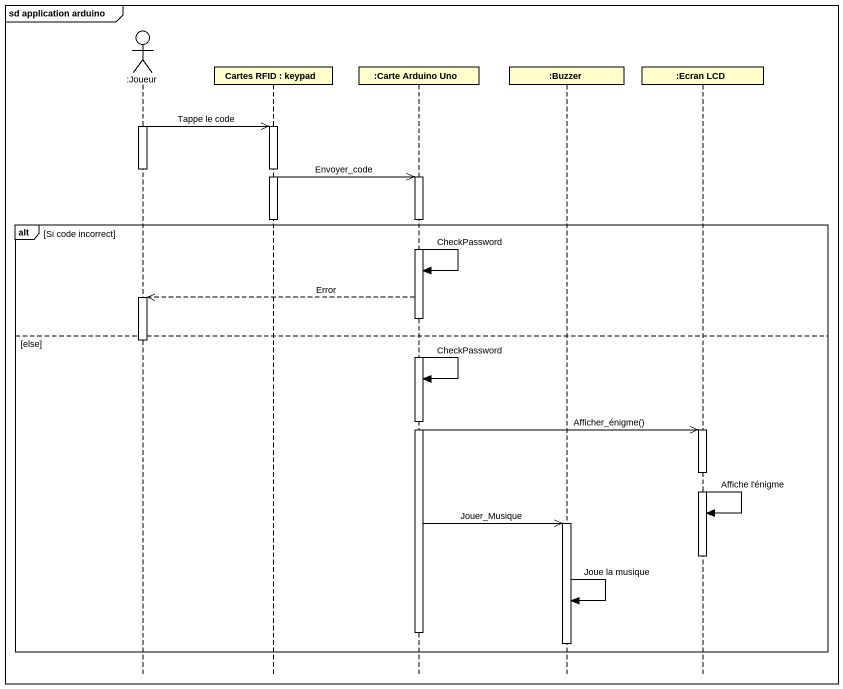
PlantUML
@startuml
mainframe sd application arduino
hide footbox
actor ":Joueur" as Joueur
participant "Cartes RFID : keypad" as Cartes_RFID
participant ":Carte Arduino Uno" as Carte_Arduino_Uno
participant ":Buzzer" as Buzzer
participant ":Ecran LCD" as Ecran_LCD

activate Joueur
Joueur ->> Cartes_RFID : Tappe le code
activate Cartes_RFID
deactivate Joueur
Cartes_RFID ->> Carte_Arduino_Uno : Envoyer_code
activate Carte_Arduino_Uno
deactivate Cartes_RFID
alt Si code incorrect
  Carte_Arduino_Uno -> Carte_Arduino_Uno : CheckPassword
  Carte_Arduino_Uno -->> Joueur : Error
  activate Joueur
else else
  deactivate Joueur
  Carte_Arduino_Uno -> Carte_Arduino_Uno : CheckPassword
  Carte_Arduino_Uno ->> Ecran_LCD : Afficher_énigme()
  activate Ecran_LCD
  Ecran_LCD -> Ecran_LCD : Affiche l'énigme
  Carte_Arduino_Uno ->> Buzzer : Jouer_Musique
  activate Buzzer
  deactivate Ecran_LCD
  Buzzer -> Buzzer : Joue la musique
  deactivate Carte_Arduino_Uno
  deactivate Buzzer
end
@enduml
